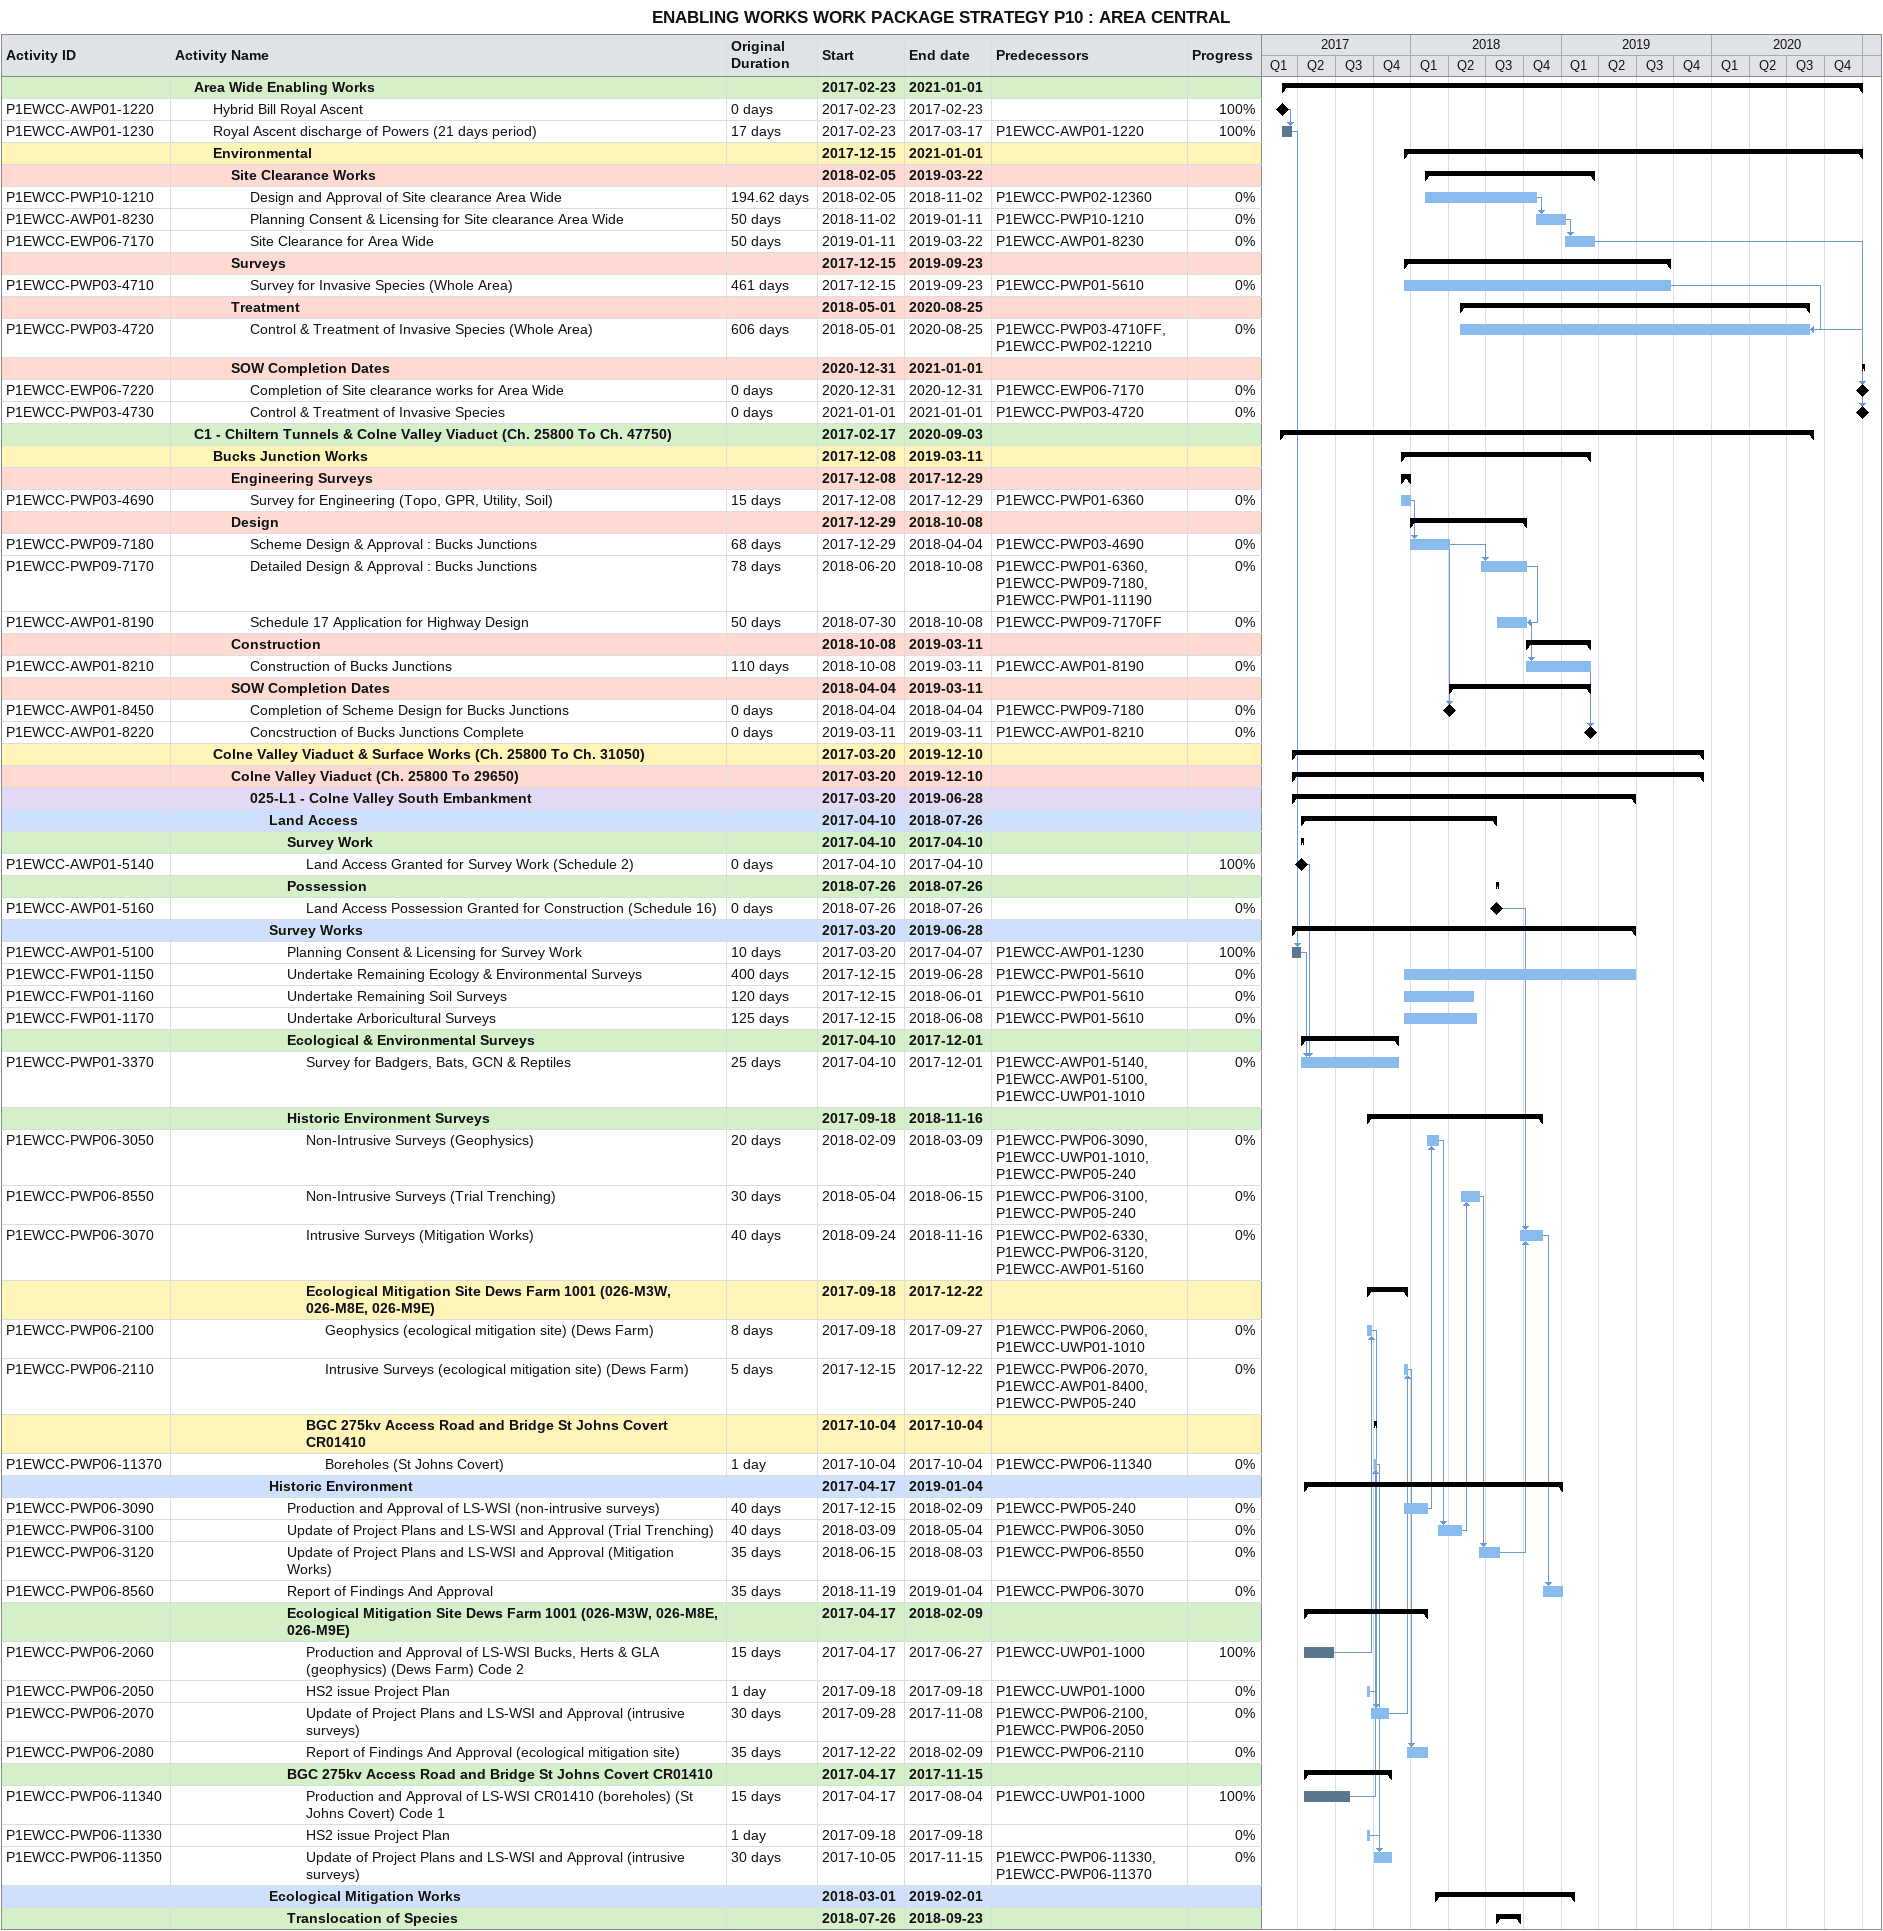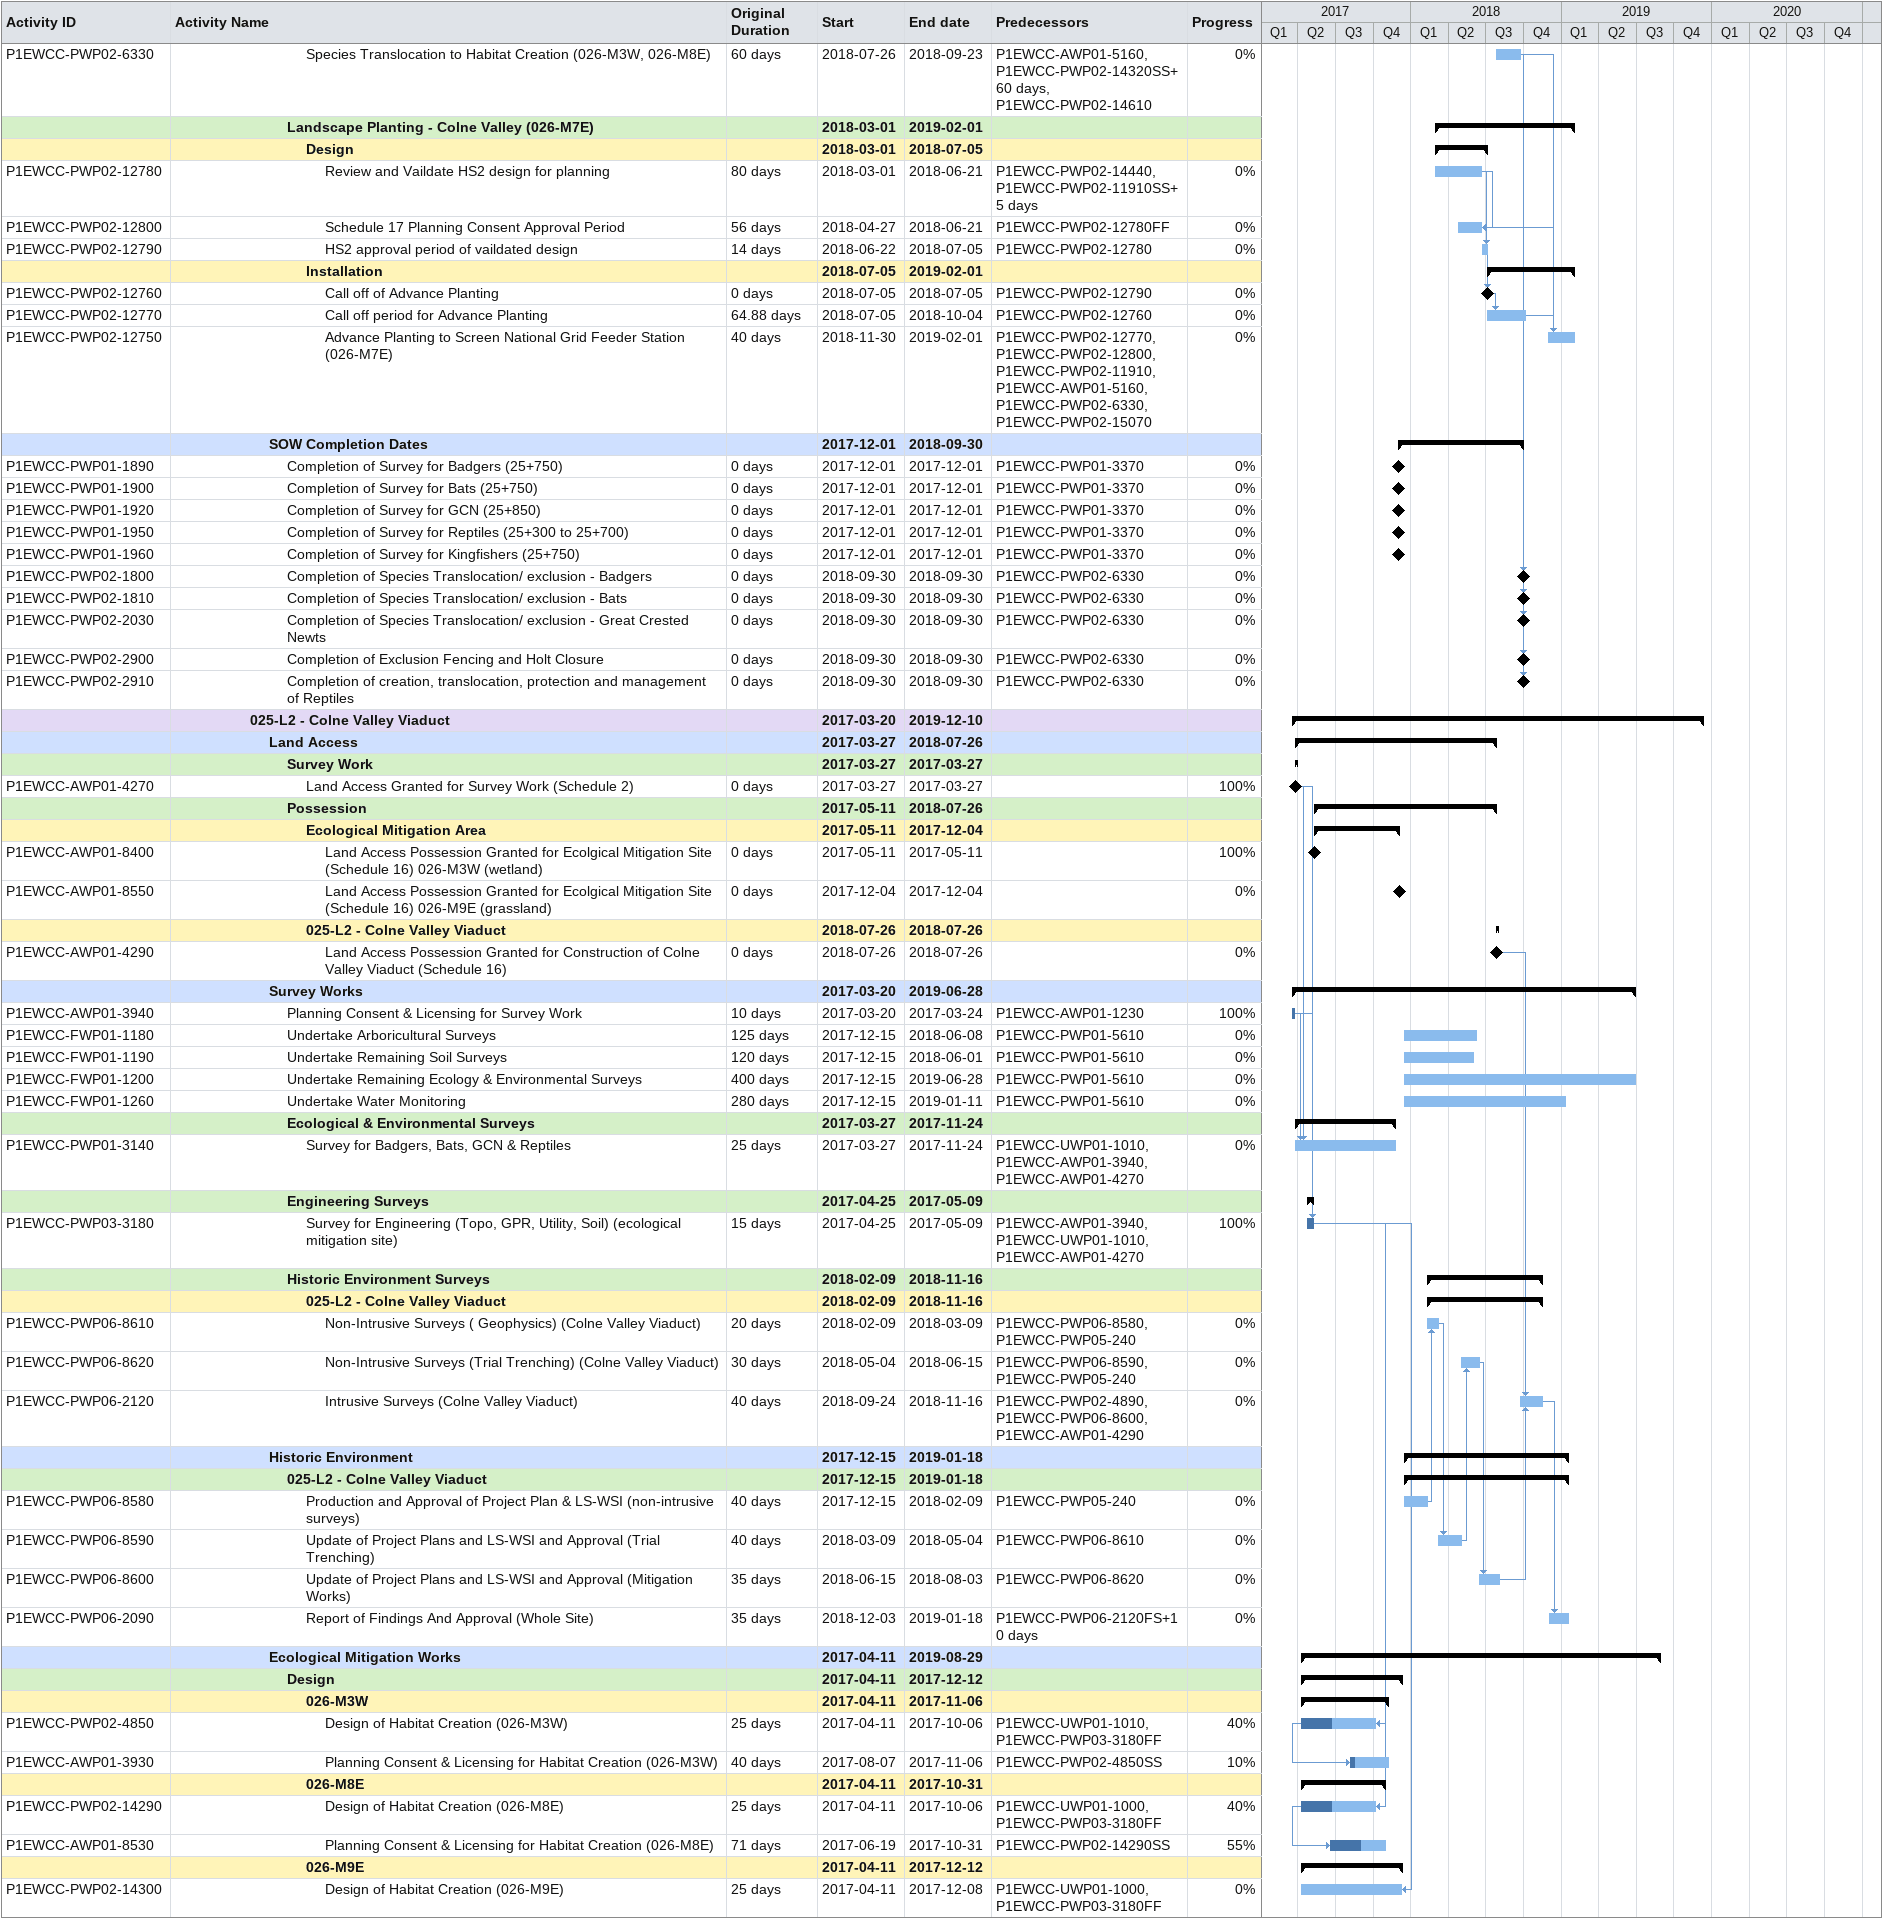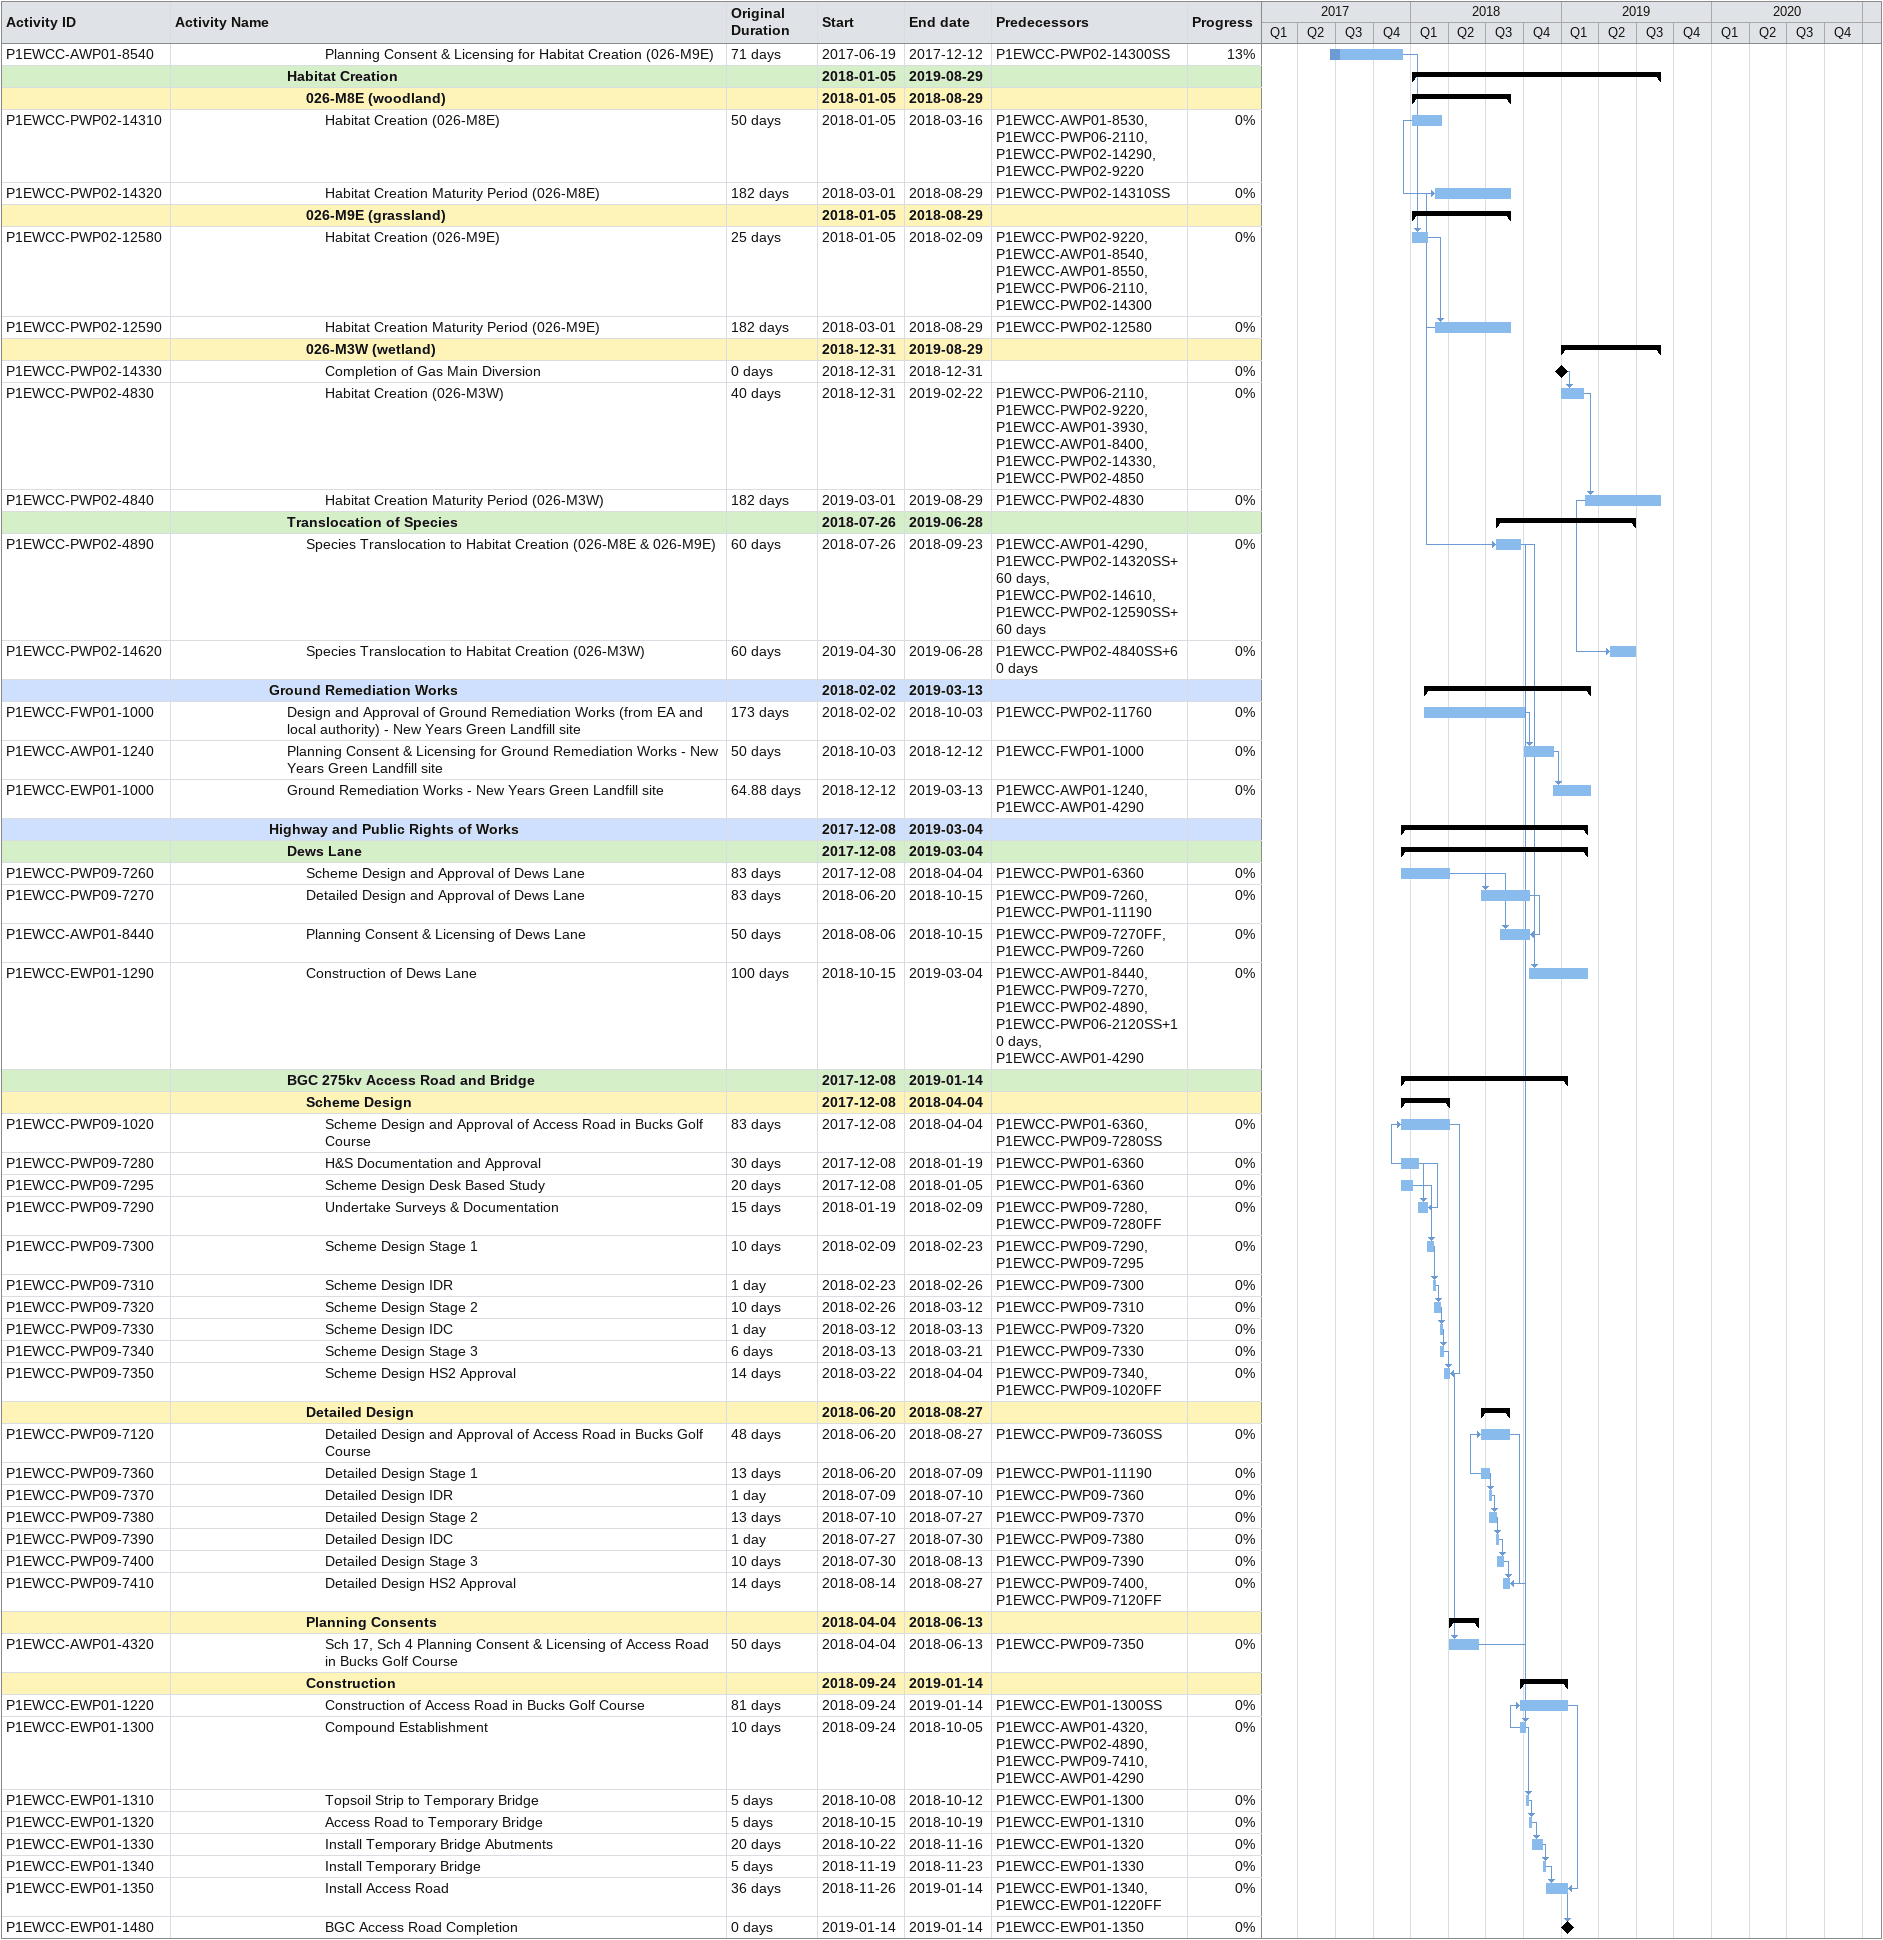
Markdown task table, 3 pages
ENABLING WORKS WORK PACKAGE STRATEGY P10 : AREA CENTRAL

| ID | Level | Task | Original duration | Start | Finish | Predecessors | % complete |
|---|---|---|---|---|---|---|---|
|  | 2 | **Area Wide Enabling Works** |  | 2017-02-23 | 2021-01-01 |  |  |
| P1EWCC-AWP01-1220 | 3 | Hybrid Bill Royal Ascent | 0d | 2017-02-23 | 2017-02-23 |  | 100 |
| P1EWCC-AWP01-1230 | 3 | Royal Ascent discharge of Powers (21 days period) | 17d | 2017-02-23 | 2017-03-17 | P1EWCC-AWP01-1220 | 100 |
|  | 3 | **Environmental** |  | 2017-12-15 | 2021-01-01 |  |  |
|  | 4 | **Site Clearance Works** |  | 2018-02-05 | 2019-03-22 |  |  |
| P1EWCC-PWP10-1210 | 5 | Design and Approval of Site clearance Area Wide | 194.62d | 2018-02-05 | 2018-11-02 | P1EWCC-PWP02-12360 | 0 |
| P1EWCC-AWP01-8230 | 5 | Planning Consent & Licensing for Site clearance Area Wide | 50d | 2018-11-02 | 2019-01-11 | P1EWCC-PWP10-1210 | 0 |
| P1EWCC-EWP06-7170 | 5 | Site Clearance for Area Wide | 50d | 2019-01-11 | 2019-03-22 | P1EWCC-AWP01-8230 | 0 |
|  | 4 | **Surveys** |  | 2017-12-15 | 2019-09-23 |  |  |
| P1EWCC-PWP03-4710 | 5 | Survey for Invasive Species (Whole Area) | 461d | 2017-12-15 | 2019-09-23 | P1EWCC-PWP01-5610 | 0 |
|  | 4 | **Treatment** |  | 2018-05-01 | 2020-08-25 |  |  |
| P1EWCC-PWP03-4720 | 5 | Control & Treatment of Invasive Species (Whole Area) | 606d | 2018-05-01 | 2020-08-25 | P1EWCC-PWP03-4710FF, P1EWCC-PWP02-12210 | 0 |
|  | 4 | **SOW Completion Dates** |  | 2020-12-31 | 2021-01-01 |  |  |
| P1EWCC-EWP06-7220 | 5 | Completion of Site clearance works for Area Wide | 0d | 2020-12-31 | 2020-12-31 | P1EWCC-EWP06-7170 | 0 |
| P1EWCC-PWP03-4730 | 5 | Control & Treatment of Invasive Species | 0d | 2021-01-01 | 2021-01-01 | P1EWCC-PWP03-4720 | 0 |
|  | 2 | **C1 - Chiltern Tunnels & Colne Valley Viaduct (Ch. 25800 To Ch. 47750)** |  | 2017-02-17 | 2020-09-03 |  |  |
|  | 3 | **Bucks Junction Works** |  | 2017-12-08 | 2019-03-11 |  |  |
|  | 4 | **Engineering Surveys** |  | 2017-12-08 | 2017-12-29 |  |  |
| P1EWCC-PWP03-4690 | 5 | Survey for Engineering (Topo, GPR, Utility, Soil) | 15d | 2017-12-08 | 2017-12-29 | P1EWCC-PWP01-6360 | 0 |
|  | 4 | **Design** |  | 2017-12-29 | 2018-10-08 |  |  |
| P1EWCC-PWP09-7180 | 5 | Scheme Design & Approval : Bucks Junctions | 68d | 2017-12-29 | 2018-04-04 | P1EWCC-PWP03-4690 | 0 |
| P1EWCC-PWP09-7170 | 5 | Detailed Design & Approval : Bucks Junctions | 78d | 2018-06-20 | 2018-10-08 | P1EWCC-PWP01-6360, P1EWCC-PWP09-7180, P1EWCC-PWP01-11190 | 0 |
| P1EWCC-AWP01-8190 | 5 | Schedule 17 Application for Highway Design | 50d | 2018-07-30 | 2018-10-08 | P1EWCC-PWP09-7170FF | 0 |
|  | 4 | **Construction** |  | 2018-10-08 | 2019-03-11 |  |  |
| P1EWCC-AWP01-8210 | 5 | Construction of Bucks Junctions | 110d | 2018-10-08 | 2019-03-11 | P1EWCC-AWP01-8190 | 0 |
|  | 4 | **SOW Completion Dates** |  | 2018-04-04 | 2019-03-11 |  |  |
| P1EWCC-AWP01-8450 | 5 | Completion of Scheme Design for Bucks Junctions | 0d | 2018-04-04 | 2018-04-04 | P1EWCC-PWP09-7180 | 0 |
| P1EWCC-AWP01-8220 | 5 | Concstruction of Bucks Junctions Complete | 0d | 2019-03-11 | 2019-03-11 | P1EWCC-AWP01-8210 | 0 |
|  | 3 | **Colne Valley Viaduct & Surface Works (Ch. 25800 To Ch. 31050)** |  | 2017-03-20 | 2019-12-10 |  |  |
|  | 4 | **Colne Valley Viaduct (Ch. 25800 To 29650)** |  | 2017-03-20 | 2019-12-10 |  |  |
|  | 5 | **025-L1 - Colne Valley South Embankment** |  | 2017-03-20 | 2019-06-28 |  |  |
|  | 6 | **Land Access** |  | 2017-04-10 | 2018-07-26 |  |  |
|  | 7 | **Survey Work** |  | 2017-04-10 | 2017-04-10 |  |  |
| P1EWCC-AWP01-5140 | 8 | Land Access Granted for Survey Work (Schedule 2) | 0d | 2017-04-10 | 2017-04-10 |  | 100 |
|  | 7 | **Possession** |  | 2018-07-26 | 2018-07-26 |  |  |
| P1EWCC-AWP01-5160 | 8 | Land Access Possession Granted for Construction (Schedule 16) | 0d | 2018-07-26 | 2018-07-26 |  | 0 |
|  | 6 | **Survey Works** |  | 2017-03-20 | 2019-06-28 |  |  |
| P1EWCC-AWP01-5100 | 7 | Planning Consent & Licensing for Survey Work | 10d | 2017-03-20 | 2017-04-07 | P1EWCC-AWP01-1230 | 100 |
| P1EWCC-FWP01-1150 | 7 | Undertake Remaining Ecology & Environmental Surveys | 400d | 2017-12-15 | 2019-06-28 | P1EWCC-PWP01-5610 | 0 |
| P1EWCC-FWP01-1160 | 7 | Undertake Remaining Soil Surveys | 120d | 2017-12-15 | 2018-06-01 | P1EWCC-PWP01-5610 | 0 |
| P1EWCC-FWP01-1170 | 7 | Undertake Arboricultural Surveys | 125d | 2017-12-15 | 2018-06-08 | P1EWCC-PWP01-5610 | 0 |
|  | 7 | **Ecological & Environmental Surveys** |  | 2017-04-10 | 2017-12-01 |  |  |
| P1EWCC-PWP01-3370 | 8 | Survey for Badgers, Bats, GCN & Reptiles | 25d | 2017-04-10 | 2017-12-01 | P1EWCC-AWP01-5140, P1EWCC-AWP01-5100, P1EWCC-UWP01-1010 | 0 |
|  | 7 | **Historic Environment Surveys** |  | 2017-09-18 | 2018-11-16 |  |  |
| P1EWCC-PWP06-3050 | 8 | Non-Intrusive Surveys (Geophysics) | 20d | 2018-02-09 | 2018-03-09 | P1EWCC-PWP06-3090, P1EWCC-UWP01-1010, P1EWCC-PWP05-240 | 0 |
| P1EWCC-PWP06-8550 | 8 | Non-Intrusive Surveys (Trial Trenching) | 30d | 2018-05-04 | 2018-06-15 | P1EWCC-PWP06-3100, P1EWCC-PWP05-240 | 0 |
| P1EWCC-PWP06-3070 | 8 | Intrusive Surveys (Mitigation Works) | 40d | 2018-09-24 | 2018-11-16 | P1EWCC-PWP02-6330, P1EWCC-PWP06-3120, P1EWCC-AWP01-5160 | 0 |
|  | 8 | **Ecological Mitigation Site Dews Farm 1001 (026-M3W, 026-M8E, 026-M9E)** |  | 2017-09-18 | 2017-12-22 |  |  |
| P1EWCC-PWP06-2100 | 9 | Geophysics (ecological mitigation site) (Dews Farm) | 8d | 2017-09-18 | 2017-09-27 | P1EWCC-PWP06-2060, P1EWCC-UWP01-1010 | 0 |
| P1EWCC-PWP06-2110 | 9 | Intrusive Surveys (ecological mitigation site) (Dews Farm) | 5d | 2017-12-15 | 2017-12-22 | P1EWCC-PWP06-2070, P1EWCC-AWP01-8400, P1EWCC-PWP05-240 | 0 |
|  | 8 | **BGC 275kv Access Road and Bridge St Johns Covert CR01410** |  | 2017-10-04 | 2017-10-04 |  |  |
| P1EWCC-PWP06-11370 | 9 | Boreholes (St Johns Covert) | 1d | 2017-10-04 | 2017-10-04 | P1EWCC-PWP06-11340 | 0 |
|  | 6 | **Historic Environment** |  | 2017-04-17 | 2019-01-04 |  |  |
| P1EWCC-PWP06-3090 | 7 | Production and Approval of LS-WSI (non-intrusive surveys) | 40d | 2017-12-15 | 2018-02-09 | P1EWCC-PWP05-240 | 0 |
| P1EWCC-PWP06-3100 | 7 | Update of Project Plans and LS-WSI and Approval (Trial Trenching) | 40d | 2018-03-09 | 2018-05-04 | P1EWCC-PWP06-3050 | 0 |
| P1EWCC-PWP06-3120 | 7 | Update of Project Plans and LS-WSI and Approval (Mitigation Works) | 35d | 2018-06-15 | 2018-08-03 | P1EWCC-PWP06-8550 | 0 |
| P1EWCC-PWP06-8560 | 7 | Report of Findings And Approval | 35d | 2018-11-19 | 2019-01-04 | P1EWCC-PWP06-3070 | 0 |
|  | 7 | **Ecological Mitigation Site Dews Farm 1001 (026-M3W, 026-M8E, 026-M9E)** |  | 2017-04-17 | 2018-02-09 |  |  |
| P1EWCC-PWP06-2060 | 8 | Production and Approval of LS-WSI Bucks, Herts & GLA (geophysics) (Dews Farm) Code 2 | 15d | 2017-04-17 | 2017-06-27 | P1EWCC-UWP01-1000 | 100 |
| P1EWCC-PWP06-2050 | 8 | HS2 issue Project Plan | 1d | 2017-09-18 | 2017-09-18 | P1EWCC-UWP01-1000 | 0 |
| P1EWCC-PWP06-2070 | 8 | Update of Project Plans and LS-WSI and Approval (intrusive surveys) | 30d | 2017-09-28 | 2017-11-08 | P1EWCC-PWP06-2100, P1EWCC-PWP06-2050 | 0 |
| P1EWCC-PWP06-2080 | 8 | Report of Findings And Approval (ecological mitigation site) | 35d | 2017-12-22 | 2018-02-09 | P1EWCC-PWP06-2110 | 0 |
|  | 7 | **BGC 275kv Access Road and Bridge St Johns Covert CR01410** |  | 2017-04-17 | 2017-11-15 |  |  |
| P1EWCC-PWP06-11340 | 8 | Production and Approval of LS-WSI CR01410 (boreholes) (St Johns Covert) Code 1 | 15d | 2017-04-17 | 2017-08-04 | P1EWCC-UWP01-1000 | 100 |
| P1EWCC-PWP06-11330 | 8 | HS2 issue Project Plan | 1d | 2017-09-18 | 2017-09-18 |  | 0 |
| P1EWCC-PWP06-11350 | 8 | Update of Project Plans and LS-WSI and Approval (intrusive surveys) | 30d | 2017-10-05 | 2017-11-15 | P1EWCC-PWP06-11330, P1EWCC-PWP06-11370 | 0 |
|  | 6 | **Ecological Mitigation Works** |  | 2018-03-01 | 2019-02-01 |  |  |
|  | 7 | **Translocation of Species** |  | 2018-07-26 | 2018-09-23 |  |  |
| P1EWCC-PWP02-6330 | 8 | Species Translocation to Habitat Creation (026-M3W, 026-M8E) | 60d | 2018-07-26 | 2018-09-23 | P1EWCC-AWP01-5160, P1EWCC-PWP02-14320SS+60d, P1EWCC-PWP02-14610 | 0 |
|  | 7 | **Landscape Planting - Colne Valley (026-M7E)** |  | 2018-03-01 | 2019-02-01 |  |  |
|  | 8 | **Design** |  | 2018-03-01 | 2018-07-05 |  |  |
| P1EWCC-PWP02-12780 | 9 | Review and Vaildate HS2 design for planning | 80d | 2018-03-01 | 2018-06-21 | P1EWCC-PWP02-14440, P1EWCC-PWP02-11910SS+5d | 0 |
| P1EWCC-PWP02-12800 | 9 | Schedule 17 Planning Consent Approval Period | 56d | 2018-04-27 | 2018-06-21 | P1EWCC-PWP02-12780FF | 0 |
| P1EWCC-PWP02-12790 | 9 | HS2 approval period of vaildated design | 14d | 2018-06-22 | 2018-07-05 | P1EWCC-PWP02-12780 | 0 |
|  | 8 | **Installation** |  | 2018-07-05 | 2019-02-01 |  |  |
| P1EWCC-PWP02-12760 | 9 | Call off of Advance Planting | 0d | 2018-07-05 | 2018-07-05 | P1EWCC-PWP02-12790 | 0 |
| P1EWCC-PWP02-12770 | 9 | Call off period for Advance Planting | 64.88d | 2018-07-05 | 2018-10-04 | P1EWCC-PWP02-12760 | 0 |
| P1EWCC-PWP02-12750 | 9 | Advance Planting to Screen National Grid Feeder Station (026-M7E) | 40d | 2018-11-30 | 2019-02-01 | P1EWCC-PWP02-12770, P1EWCC-PWP02-12800, P1EWCC-PWP02-11910, P1EWCC-AWP01-5160, P1EWCC-PWP02-6330, P1EWCC-PWP02-15070 | 0 |
|  | 6 | **SOW Completion Dates** |  | 2017-12-01 | 2018-09-30 |  |  |
| P1EWCC-PWP01-1890 | 7 | Completion of Survey for Badgers (25+750) | 0d | 2017-12-01 | 2017-12-01 | P1EWCC-PWP01-3370 | 0 |
| P1EWCC-PWP01-1900 | 7 | Completion of Survey for Bats (25+750) | 0d | 2017-12-01 | 2017-12-01 | P1EWCC-PWP01-3370 | 0 |
| P1EWCC-PWP01-1920 | 7 | Completion of Survey for GCN (25+850) | 0d | 2017-12-01 | 2017-12-01 | P1EWCC-PWP01-3370 | 0 |
| P1EWCC-PWP01-1950 | 7 | Completion of Survey for Reptiles (25+300 to 25+700) | 0d | 2017-12-01 | 2017-12-01 | P1EWCC-PWP01-3370 | 0 |
| P1EWCC-PWP01-1960 | 7 | Completion of Survey for Kingfishers (25+750) | 0d | 2017-12-01 | 2017-12-01 | P1EWCC-PWP01-3370 | 0 |
| P1EWCC-PWP02-1800 | 7 | Completion of Species Translocation/ exclusion - Badgers | 0d | 2018-09-30 | 2018-09-30 | P1EWCC-PWP02-6330 | 0 |
| P1EWCC-PWP02-1810 | 7 | Completion of Species Translocation/ exclusion - Bats | 0d | 2018-09-30 | 2018-09-30 | P1EWCC-PWP02-6330 | 0 |
| P1EWCC-PWP02-2030 | 7 | Completion of Species Translocation/ exclusion - Great Crested Newts | 0d | 2018-09-30 | 2018-09-30 | P1EWCC-PWP02-6330 | 0 |
| P1EWCC-PWP02-2900 | 7 | Completion of Exclusion Fencing and Holt Closure | 0d | 2018-09-30 | 2018-09-30 | P1EWCC-PWP02-6330 | 0 |
| P1EWCC-PWP02-2910 | 7 | Completion of creation, translocation, protection and management of Reptiles | 0d | 2018-09-30 | 2018-09-30 | P1EWCC-PWP02-6330 | 0 |
|  | 5 | **025-L2 - Colne Valley Viaduct** |  | 2017-03-20 | 2019-12-10 |  |  |
|  | 6 | **Land Access** |  | 2017-03-27 | 2018-07-26 |  |  |
|  | 7 | **Survey Work** |  | 2017-03-27 | 2017-03-27 |  |  |
| P1EWCC-AWP01-4270 | 8 | Land Access Granted for Survey Work (Schedule 2) | 0d | 2017-03-27 | 2017-03-27 |  | 100 |
|  | 7 | **Possession** |  | 2017-05-11 | 2018-07-26 |  |  |
|  | 8 | **Ecological Mitigation Area** |  | 2017-05-11 | 2017-12-04 |  |  |
| P1EWCC-AWP01-8400 | 9 | Land Access Possession Granted for Ecolgical Mitigation Site (Schedule 16) 026-M3W (wetland) | 0d | 2017-05-11 | 2017-05-11 |  | 100 |
| P1EWCC-AWP01-8550 | 9 | Land Access Possession Granted for Ecolgical Mitigation Site (Schedule 16) 026-M9E (grassland) | 0d | 2017-12-04 | 2017-12-04 |  | 0 |
|  | 8 | **025-L2 - Colne Valley Viaduct** |  | 2018-07-26 | 2018-07-26 |  |  |
| P1EWCC-AWP01-4290 | 9 | Land Access Possession Granted for Construction of Colne Valley Viaduct (Schedule 16) | 0d | 2018-07-26 | 2018-07-26 |  | 0 |
|  | 6 | **Survey Works** |  | 2017-03-20 | 2019-06-28 |  |  |
| P1EWCC-AWP01-3940 | 7 | Planning Consent & Licensing for Survey Work | 10d | 2017-03-20 | 2017-03-24 | P1EWCC-AWP01-1230 | 100 |
| P1EWCC-FWP01-1180 | 7 | Undertake Arboricultural Surveys | 125d | 2017-12-15 | 2018-06-08 | P1EWCC-PWP01-5610 | 0 |
| P1EWCC-FWP01-1190 | 7 | Undertake Remaining Soil Surveys | 120d | 2017-12-15 | 2018-06-01 | P1EWCC-PWP01-5610 | 0 |
| P1EWCC-FWP01-1200 | 7 | Undertake Remaining Ecology & Environmental Surveys | 400d | 2017-12-15 | 2019-06-28 | P1EWCC-PWP01-5610 | 0 |
| P1EWCC-FWP01-1260 | 7 | Undertake Water Monitoring | 280d | 2017-12-15 | 2019-01-11 | P1EWCC-PWP01-5610 | 0 |
|  | 7 | **Ecological & Environmental Surveys** |  | 2017-03-27 | 2017-11-24 |  |  |
| P1EWCC-PWP01-3140 | 8 | Survey for Badgers, Bats, GCN & Reptiles | 25d | 2017-03-27 | 2017-11-24 | P1EWCC-UWP01-1010, P1EWCC-AWP01-3940, P1EWCC-AWP01-4270 | 0 |
|  | 7 | **Engineering Surveys** |  | 2017-04-25 | 2017-05-09 |  |  |
| P1EWCC-PWP03-3180 | 8 | Survey for Engineering (Topo, GPR, Utility, Soil) (ecological mitigation site) | 15d | 2017-04-25 | 2017-05-09 | P1EWCC-AWP01-3940, P1EWCC-UWP01-1010, P1EWCC-AWP01-4270 | 100 |
|  | 7 | **Historic Environment Surveys** |  | 2018-02-09 | 2018-11-16 |  |  |
|  | 8 | **025-L2 - Colne Valley Viaduct** |  | 2018-02-09 | 2018-11-16 |  |  |
| P1EWCC-PWP06-8610 | 9 | Non-Intrusive Surveys ( Geophysics) (Colne Valley Viaduct) | 20d | 2018-02-09 | 2018-03-09 | P1EWCC-PWP06-8580, P1EWCC-PWP05-240 | 0 |
| P1EWCC-PWP06-8620 | 9 | Non-Intrusive Surveys (Trial Trenching) (Colne Valley Viaduct) | 30d | 2018-05-04 | 2018-06-15 | P1EWCC-PWP06-8590, P1EWCC-PWP05-240 | 0 |
| P1EWCC-PWP06-2120 | 9 | Intrusive Surveys (Colne Valley Viaduct) | 40d | 2018-09-24 | 2018-11-16 | P1EWCC-PWP02-4890, P1EWCC-PWP06-8600, P1EWCC-AWP01-4290 | 0 |
|  | 6 | **Historic Environment** |  | 2017-12-15 | 2019-01-18 |  |  |
|  | 7 | **025-L2 - Colne Valley Viaduct** |  | 2017-12-15 | 2019-01-18 |  |  |
| P1EWCC-PWP06-8580 | 8 | Production and Approval of Project Plan & LS-WSI (non-intrusive surveys) | 40d | 2017-12-15 | 2018-02-09 | P1EWCC-PWP05-240 | 0 |
| P1EWCC-PWP06-8590 | 8 | Update of Project Plans and LS-WSI and Approval (Trial Trenching) | 40d | 2018-03-09 | 2018-05-04 | P1EWCC-PWP06-8610 | 0 |
| P1EWCC-PWP06-8600 | 8 | Update of Project Plans and LS-WSI and Approval (Mitigation Works) | 35d | 2018-06-15 | 2018-08-03 | P1EWCC-PWP06-8620 | 0 |
| P1EWCC-PWP06-2090 | 8 | Report of Findings And Approval (Whole Site) | 35d | 2018-12-03 | 2019-01-18 | P1EWCC-PWP06-2120FS+10d | 0 |
|  | 6 | **Ecological Mitigation Works** |  | 2017-04-11 | 2019-08-29 |  |  |
|  | 7 | **Design** |  | 2017-04-11 | 2017-12-12 |  |  |
|  | 8 | **026-M3W** |  | 2017-04-11 | 2017-11-06 |  |  |
| P1EWCC-PWP02-4850 | 9 | Design of Habitat Creation (026-M3W) | 25d | 2017-04-11 | 2017-10-06 | P1EWCC-UWP01-1010, P1EWCC-PWP03-3180FF | 40 |
| P1EWCC-AWP01-3930 | 9 | Planning Consent & Licensing for Habitat Creation (026-M3W) | 40d | 2017-08-07 | 2017-11-06 | P1EWCC-PWP02-4850SS | 10 |
|  | 8 | **026-M8E** |  | 2017-04-11 | 2017-10-31 |  |  |
| P1EWCC-PWP02-14290 | 9 | Design of Habitat Creation (026-M8E) | 25d | 2017-04-11 | 2017-10-06 | P1EWCC-UWP01-1000, P1EWCC-PWP03-3180FF | 40 |
| P1EWCC-AWP01-8530 | 9 | Planning Consent & Licensing for Habitat Creation (026-M8E) | 71d | 2017-06-19 | 2017-10-31 | P1EWCC-PWP02-14290SS | 55 |
|  | 8 | **026-M9E** |  | 2017-04-11 | 2017-12-12 |  |  |
| P1EWCC-PWP02-14300 | 9 | Design of Habitat Creation (026-M9E) | 25d | 2017-04-11 | 2017-12-08 | P1EWCC-UWP01-1000, P1EWCC-PWP03-3180FF | 0 |
| P1EWCC-AWP01-8540 | 9 | Planning Consent & Licensing for Habitat Creation (026-M9E) | 71d | 2017-06-19 | 2017-12-12 | P1EWCC-PWP02-14300SS | 13 |
|  | 7 | **Habitat Creation** |  | 2018-01-05 | 2019-08-29 |  |  |
|  | 8 | **026-M8E (woodland)** |  | 2018-01-05 | 2018-08-29 |  |  |
| P1EWCC-PWP02-14310 | 9 | Habitat Creation (026-M8E) | 50d | 2018-01-05 | 2018-03-16 | P1EWCC-AWP01-8530, P1EWCC-PWP06-2110, P1EWCC-PWP02-14290, P1EWCC-PWP02-9220 | 0 |
| P1EWCC-PWP02-14320 | 9 | Habitat Creation Maturity Period (026-M8E) | 182d | 2018-03-01 | 2018-08-29 | P1EWCC-PWP02-14310SS | 0 |
|  | 8 | **026-M9E (grassland)** |  | 2018-01-05 | 2018-08-29 |  |  |
| P1EWCC-PWP02-12580 | 9 | Habitat Creation (026-M9E) | 25d | 2018-01-05 | 2018-02-09 | P1EWCC-PWP02-9220, P1EWCC-AWP01-8540, P1EWCC-AWP01-8550, P1EWCC-PWP06-2110, P1EWCC-PWP02-14300 | 0 |
| P1EWCC-PWP02-12590 | 9 | Habitat Creation Maturity Period (026-M9E) | 182d | 2018-03-01 | 2018-08-29 | P1EWCC-PWP02-12580 | 0 |
|  | 8 | **026-M3W (wetland)** |  | 2018-12-31 | 2019-08-29 |  |  |
| P1EWCC-PWP02-14330 | 9 | Completion of Gas Main Diversion | 0d | 2018-12-31 | 2018-12-31 |  | 0 |
| P1EWCC-PWP02-4830 | 9 | Habitat Creation (026-M3W) | 40d | 2018-12-31 | 2019-02-22 | P1EWCC-PWP06-2110, P1EWCC-PWP02-9220, P1EWCC-AWP01-3930, P1EWCC-AWP01-8400, P1EWCC-PWP02-14330, P1EWCC-PWP02-4850 | 0 |
| P1EWCC-PWP02-4840 | 9 | Habitat Creation Maturity Period (026-M3W) | 182d | 2019-03-01 | 2019-08-29 | P1EWCC-PWP02-4830 | 0 |
|  | 7 | **Translocation of Species** |  | 2018-07-26 | 2019-06-28 |  |  |
| P1EWCC-PWP02-4890 | 8 | Species Translocation to Habitat Creation (026-M8E & 026-M9E) | 60d | 2018-07-26 | 2018-09-23 | P1EWCC-AWP01-4290, P1EWCC-PWP02-14320SS+60d, P1EWCC-PWP02-14610, P1EWCC-PWP02-12590SS+60d | 0 |
| P1EWCC-PWP02-14620 | 8 | Species Translocation to Habitat Creation (026-M3W) | 60d | 2019-04-30 | 2019-06-28 | P1EWCC-PWP02-4840SS+60d | 0 |
|  | 6 | **Ground Remediation Works** |  | 2018-02-02 | 2019-03-13 |  |  |
| P1EWCC-FWP01-1000 | 7 | Design and Approval of Ground Remediation Works (from EA and local authority) - New Years Green Landfill site | 173d | 2018-02-02 | 2018-10-03 | P1EWCC-PWP02-11760 | 0 |
| P1EWCC-AWP01-1240 | 7 | Planning Consent & Licensing for Ground Remediation Works - New Years Green Landfill site | 50d | 2018-10-03 | 2018-12-12 | P1EWCC-FWP01-1000 | 0 |
| P1EWCC-EWP01-1000 | 7 | Ground Remediation Works - New Years Green Landfill site | 64.88d | 2018-12-12 | 2019-03-13 | P1EWCC-AWP01-1240, P1EWCC-AWP01-4290 | 0 |
|  | 6 | **Highway and Public Rights of Works** |  | 2017-12-08 | 2019-03-04 |  |  |
|  | 7 | **Dews Lane** |  | 2017-12-08 | 2019-03-04 |  |  |
| P1EWCC-PWP09-7260 | 8 | Scheme Design and Approval of Dews Lane | 83d | 2017-12-08 | 2018-04-04 | P1EWCC-PWP01-6360 | 0 |
| P1EWCC-PWP09-7270 | 8 | Detailed Design and Approval of Dews Lane | 83d | 2018-06-20 | 2018-10-15 | P1EWCC-PWP09-7260, P1EWCC-PWP01-11190 | 0 |
| P1EWCC-AWP01-8440 | 8 | Planning Consent & Licensing of Dews Lane | 50d | 2018-08-06 | 2018-10-15 | P1EWCC-PWP09-7270FF, P1EWCC-PWP09-7260 | 0 |
| P1EWCC-EWP01-1290 | 8 | Construction of Dews Lane | 100d | 2018-10-15 | 2019-03-04 | P1EWCC-AWP01-8440, P1EWCC-PWP09-7270, P1EWCC-PWP02-4890, P1EWCC-PWP06-2120SS+10d, P1EWCC-AWP01-4290 | 0 |
|  | 7 | **BGC 275kv Access Road and Bridge** |  | 2017-12-08 | 2019-01-14 |  |  |
|  | 8 | **Scheme Design** |  | 2017-12-08 | 2018-04-04 |  |  |
| P1EWCC-PWP09-1020 | 9 | Scheme Design and Approval of Access Road in Bucks Golf Course | 83d | 2017-12-08 | 2018-04-04 | P1EWCC-PWP01-6360, P1EWCC-PWP09-7280SS | 0 |
| P1EWCC-PWP09-7280 | 9 | H&S Documentation and Approval | 30d | 2017-12-08 | 2018-01-19 | P1EWCC-PWP01-6360 | 0 |
| P1EWCC-PWP09-7295 | 9 | Scheme Design Desk Based Study | 20d | 2017-12-08 | 2018-01-05 | P1EWCC-PWP01-6360 | 0 |
| P1EWCC-PWP09-7290 | 9 | Undertake Surveys & Documentation | 15d | 2018-01-19 | 2018-02-09 | P1EWCC-PWP09-7280, P1EWCC-PWP09-7280FF | 0 |
| P1EWCC-PWP09-7300 | 9 | Scheme Design Stage 1 | 10d | 2018-02-09 | 2018-02-23 | P1EWCC-PWP09-7290, P1EWCC-PWP09-7295 | 0 |
| P1EWCC-PWP09-7310 | 9 | Scheme Design IDR | 1d | 2018-02-23 | 2018-02-26 | P1EWCC-PWP09-7300 | 0 |
| P1EWCC-PWP09-7320 | 9 | Scheme Design Stage 2 | 10d | 2018-02-26 | 2018-03-12 | P1EWCC-PWP09-7310 | 0 |
| P1EWCC-PWP09-7330 | 9 | Scheme Design IDC | 1d | 2018-03-12 | 2018-03-13 | P1EWCC-PWP09-7320 | 0 |
| P1EWCC-PWP09-7340 | 9 | Scheme Design Stage 3 | 6d | 2018-03-13 | 2018-03-21 | P1EWCC-PWP09-7330 | 0 |
| P1EWCC-PWP09-7350 | 9 | Scheme Design HS2 Approval | 14d | 2018-03-22 | 2018-04-04 | P1EWCC-PWP09-7340, P1EWCC-PWP09-1020FF | 0 |
|  | 8 | **Detailed Design** |  | 2018-06-20 | 2018-08-27 |  |  |
| P1EWCC-PWP09-7120 | 9 | Detailed Design and Approval of Access Road in Bucks Golf Course | 48d | 2018-06-20 | 2018-08-27 | P1EWCC-PWP09-7360SS | 0 |
| P1EWCC-PWP09-7360 | 9 | Detailed Design Stage 1 | 13d | 2018-06-20 | 2018-07-09 | P1EWCC-PWP01-11190 | 0 |
| P1EWCC-PWP09-7370 | 9 | Detailed Design IDR | 1d | 2018-07-09 | 2018-07-10 | P1EWCC-PWP09-7360 | 0 |
| P1EWCC-PWP09-7380 | 9 | Detailed Design Stage 2 | 13d | 2018-07-10 | 2018-07-27 | P1EWCC-PWP09-7370 | 0 |
| P1EWCC-PWP09-7390 | 9 | Detailed Design IDC | 1d | 2018-07-27 | 2018-07-30 | P1EWCC-PWP09-7380 | 0 |
| P1EWCC-PWP09-7400 | 9 | Detailed Design Stage 3 | 10d | 2018-07-30 | 2018-08-13 | P1EWCC-PWP09-7390 | 0 |
| P1EWCC-PWP09-7410 | 9 | Detailed Design HS2 Approval | 14d | 2018-08-14 | 2018-08-27 | P1EWCC-PWP09-7400, P1EWCC-PWP09-7120FF | 0 |
|  | 8 | **Planning Consents** |  | 2018-04-04 | 2018-06-13 |  |  |
| P1EWCC-AWP01-4320 | 9 | Sch 17, Sch 4 Planning Consent & Licensing of Access Road in Bucks Golf Course | 50d | 2018-04-04 | 2018-06-13 | P1EWCC-PWP09-7350 | 0 |
|  | 8 | **Construction** |  | 2018-09-24 | 2019-01-14 |  |  |
| P1EWCC-EWP01-1220 | 9 | Construction of Access Road in Bucks Golf Course | 81d | 2018-09-24 | 2019-01-14 | P1EWCC-EWP01-1300SS | 0 |
| P1EWCC-EWP01-1300 | 9 | Compound Establishment | 10d | 2018-09-24 | 2018-10-05 | P1EWCC-AWP01-4320, P1EWCC-PWP02-4890, P1EWCC-PWP09-7410, P1EWCC-AWP01-4290 | 0 |
| P1EWCC-EWP01-1310 | 9 | Topsoil Strip to Temporary Bridge | 5d | 2018-10-08 | 2018-10-12 | P1EWCC-EWP01-1300 | 0 |
| P1EWCC-EWP01-1320 | 9 | Access Road to Temporary Bridge | 5d | 2018-10-15 | 2018-10-19 | P1EWCC-EWP01-1310 | 0 |
| P1EWCC-EWP01-1330 | 9 | Install Temporary Bridge Abutments | 20d | 2018-10-22 | 2018-11-16 | P1EWCC-EWP01-1320 | 0 |
| P1EWCC-EWP01-1340 | 9 | Install Temporary Bridge | 5d | 2018-11-19 | 2018-11-23 | P1EWCC-EWP01-1330 | 0 |
| P1EWCC-EWP01-1350 | 9 | Install Access Road | 36d | 2018-11-26 | 2019-01-14 | P1EWCC-EWP01-1340, P1EWCC-EWP01-1220FF | 0 |
| P1EWCC-EWP01-1480 | 9 | BGC Access Road Completion | 0d | 2019-01-14 | 2019-01-14 | P1EWCC-EWP01-1350 | 0 |
